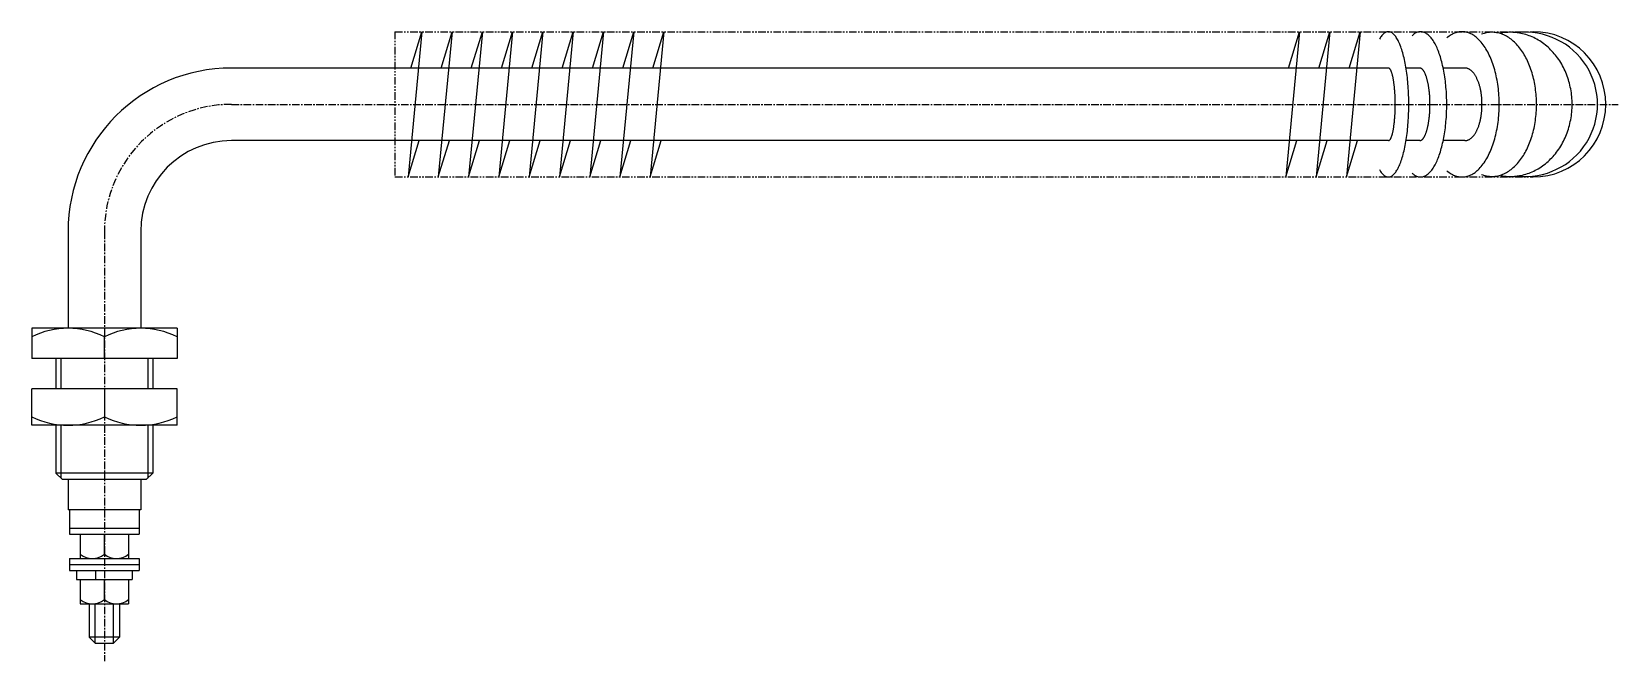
# Model space of a CAD drawing. Extents: x 1 to 435, y 1 to 186.
# Drawn here: x 173 to 435.1, y 79.1 to 183.1 of the extents above; entities that cross this region are included whole.
import ezdxf

# ---------------------------------------------------------------- set-up
doc = ezdxf.new("R2010")
doc.units = 0
doc.linetypes.add('CENTER', pattern=[2, 1.25, -0.25, 0.25, -0.25])
doc.linetypes.add('PHANTOM', pattern=[2.5, 1.25, -0.25, 0.25, -0.25, 0.25, -0.25])
doc.layers.get('0').update_dxf_attribs({"linetype": 'CONTINUOUS'})
doc.layers.add('CENTER', color=1, linetype='CENTER')

msp = doc.modelspace()

# ---------------------------------------------------------------- linework, layer by layer
at = {"color": 3, "linetype": 'PHANTOM'}
for p, q in [((233.04, 183.06), (421.04, 183.06)), ((233.04, 183.06), (233.04, 159.06)), ((233.04, 159.06), (421.04, 159.06))]:
    msp.add_line(p, q, dxfattribs=at)
at = {"color": 7, "linetype": 'CONTINUOUS'}
for p, q in [((237.47, 183.06), (235.2, 159.06)), ((235.65, 177.06), (237.47, 183.06)), ((242.47, 183.06), (240.2, 159.06)), ((240.65, 177.06), (242.47, 183.06)), ((247.47, 183.06), (245.2, 159.06)), ((245.65, 177.06), (247.47, 183.06)), ((252.47, 183.06), (250.2, 159.06)), ((250.65, 177.06), (252.47, 183.06)), ((257.47, 183.06), (255.2, 159.06)), ((255.65, 177.06), (257.47, 183.06)), ((262.47, 183.06), (260.2, 159.06)), ((260.65, 177.06), (262.47, 183.06)), ((267.47, 183.06), (265.2, 159.06)), ((265.65, 177.06), (267.47, 183.06)), ((272.47, 183.06), (270.2, 159.06)), ((270.65, 177.06), (272.47, 183.06)), ((277.47, 183.06), (275.2, 159.06)), ((275.65, 177.06), (277.47, 183.06)), ((382.47, 183.06), (380.2, 159.06)), ((380.65, 177.06), (382.47, 183.06)), ((387.47, 183.06), (385.2, 159.06)), ((385.65, 177.06), (387.47, 183.06)), ((392.47, 183.06), (390.2, 159.06)), ((390.65, 177.06), (392.47, 183.06)), ((397.12, 177.06), (206.04, 177.06)), ((402.3, 177.06), (400.05, 177.06)), ((409.76, 177.06), (406.18, 177.06)), ((397.12, 165.06), (206.04, 165.06)), ((235.2, 159.06), (237.02, 165.06)), ((240.2, 159.06), (242.02, 165.06)), ((245.2, 159.06), (247.02, 165.06)), ((250.2, 159.06), (252.02, 165.06)), ((255.2, 159.06), (257.02, 165.06)), ((260.2, 159.06), (262.02, 165.06)), ((265.2, 159.06), (267.02, 165.06)), ((270.2, 159.06), (272.02, 165.06)), ((275.2, 159.06), (277.02, 165.06)), ((380.2, 159.06), (382.02, 165.06)), ((385.2, 159.06), (387.02, 165.06)), ((390.2, 159.06), (392.02, 165.06)), ((402.3, 165.06), (400.05, 165.06)), ((409.76, 165.06), (406.18, 165.06)), ((179.04, 150.06), (179.04, 134.06)), ((191.04, 150.06), (191.04, 134.06)), ((197.04, 134.06), (173.04, 134.06)), ((173.04, 134.06), (173.04, 129.06)), ((197.04, 134.06), (197.04, 129.06)), ((185.04, 129.06), (185.04, 132.66)), ((197.04, 129.06), (173.04, 129.06)), ((177.04, 129.06), (177.04, 124.06)), ((193.04, 129.06), (193.04, 124.06)), ((197.04, 124.06), (173.04, 124.06)), ((173.04, 118.06), (173.04, 124.06)), ((185.04, 124.06), (185.04, 119.46)), ((197.04, 118.06), (197.04, 124.06)), ((197.04, 118.06), (173.04, 118.06)), ((177.04, 118.06), (177.04, 110.14)), ((193.04, 118.06), (193.04, 110.14)), ((193.04, 110.14), (177.04, 110.14)), ((178.12, 109.06), (177.04, 110.14)), ((191.96, 109.06), (193.04, 110.14)), ((191.96, 109.06), (178.12, 109.06)), ((179.04, 109.06), (179.04, 104.06)), ((191.04, 109.06), (191.04, 104.06)), ((191.04, 104.06), (179.04, 104.06)), ((179.29, 104.06), (179.29, 100.06)), ((190.79, 104.06), (190.79, 100.06)), ((179.29, 101.06), (190.79, 101.06)), ((179.29, 100.06), (190.79, 100.06)), ((181.06, 100.06), (181.06, 96.06)), ((185.04, 96.76), (185.04, 100.06)), ((189.02, 100.06), (189.02, 96.06)), ((179.29, 96.06), (190.79, 96.06)), ((179.29, 96.06), (179.29, 94.06)), ((179.29, 95.06), (190.79, 95.06)), ((180.44, 96.06), (189.64, 96.06)), ((181.06, 96.06), (189.02, 96.06)), ((190.79, 96.06), (190.79, 94.06)), ((179.29, 94.06), (190.79, 94.06)), ((180.44, 94.06), (180.44, 92.56)), ((180.44, 92.56), (189.64, 92.56)), ((181.06, 92.56), (181.06, 88.56)), ((183.64, 92.56), (183.64, 94.06)), ((185.04, 89.26), (185.04, 92.56)), ((189.02, 92.56), (189.02, 88.56)), ((189.64, 94.06), (189.64, 92.56)), ((181.06, 88.56), (189.02, 88.56)), ((182.54, 88.56), (182.54, 83.06)), ((187.54, 88.56), (187.54, 83.06)), ((187.54, 83.06), (182.54, 83.06)), ((183.54, 82.06), (182.54, 83.06)), ((183.54, 82.06), (186.54, 82.06)), ((186.54, 82.06), (187.54, 83.06))]:
    msp.add_line(p, q, dxfattribs=at)
at = {"color": 3, "linetype": 'CONTINUOUS'}
for p, q in [((177.85, 129.06), (177.85, 124.06)), ((192.23, 129.06), (192.23, 124.06)), ((177.85, 118.06), (177.85, 109.33)), ((192.23, 118.06), (192.23, 109.33)), ((183.54, 82.06), (183.54, 88.56)), ((186.54, 82.06), (186.54, 88.56))]:
    msp.add_line(p, q, dxfattribs=at)
at = {"color": 7, "linetype": 'CONTINUOUS'}
for points in [[(395.65, 160.27, 0), (395.75, 160.1, 0), (395.84, 159.96, 0), (395.94, 159.82, 0), (396.04, 159.69, 0), (396.14, 159.57, 0), (396.25, 159.47, 0), (396.35, 159.38, 0), (396.45, 159.29, 0), (396.56, 159.22, 0), (396.67, 159.17, 0), (396.77, 159.12, 0), (396.88, 159.09, 0), (396.98, 159.07, 0), (397.09, 159.06, 0), (397.2, 159.06, 0), (397.3, 159.07, 0), (397.41, 159.1, 0), (397.52, 159.14, 0), (397.62, 159.19, 0), (397.73, 159.25, 0), (397.83, 159.32, 0), (397.94, 159.41, 0), (398.04, 159.5, 0), (398.14, 159.61, 0), (398.24, 159.73, 0), (398.34, 159.86, 0), (398.44, 160.01, 0), (398.54, 160.16, 0), (398.63, 160.32, 0), (398.73, 160.5, 0), (398.82, 160.69, 0), (398.91, 160.88, 0), (399, 161.09, 0), (399.09, 161.3, 0), (399.18, 161.53, 0), (399.26, 161.76, 0), (399.34, 162.01, 0), (399.42, 162.26, 0), (399.5, 162.53, 0), (399.57, 162.8, 0), (399.64, 163.08, 0), (399.71, 163.36, 0), (399.78, 163.66, 0), (399.85, 163.96, 0), (399.91, 164.27, 0), (399.97, 164.59, 0), (400.02, 164.91, 0), (400.07, 165.24, 0), (400.12, 165.57, 0), (400.17, 165.91, 0), (400.22, 166.26, 0), (400.26, 166.61, 0), (400.3, 166.97, 0), (400.33, 167.32, 0), (400.36, 167.69, 0), (400.39, 168.05, 0), (400.42, 168.42, 0), (400.44, 168.79, 0), (400.45, 169.17, 0), (400.47, 169.54, 0), (400.48, 169.92, 0), (400.49, 170.3, 0), (400.5, 170.68, 0), (400.5, 171.06, 0), (400.5, 171.44, 0), (400.49, 171.81, 0), (400.48, 172.19, 0), (400.47, 172.57, 0), (400.45, 172.94, 0), (400.44, 173.32, 0), (400.42, 173.69, 0), (400.39, 174.06, 0), (400.36, 174.43, 0), (400.33, 174.79, 0), (400.3, 175.15, 0), (400.26, 175.5, 0), (400.22, 175.85, 0), (400.17, 176.2, 0), (400.12, 176.54, 0), (400.07, 176.87, 0), (400.02, 177.2, 0), (399.97, 177.52, 0), (399.91, 177.84, 0), (399.85, 178.15, 0), (399.78, 178.45, 0), (399.71, 178.75, 0), (399.64, 179.03, 0), (399.57, 179.31, 0), (399.5, 179.58, 0), (399.42, 179.85, 0), (399.34, 180.1, 0), (399.26, 180.34, 0), (399.18, 180.58, 0), (399.09, 180.81, 0), (399, 181.02, 0), (398.91, 181.23, 0), (398.82, 181.43, 0), (398.73, 181.61, 0), (398.63, 181.79, 0), (398.54, 181.95, 0), (398.44, 182.1, 0), (398.34, 182.25, 0), (398.24, 182.38, 0), (398.14, 182.5, 0), (398.04, 182.61, 0), (397.94, 182.7, 0), (397.83, 182.79, 0), (397.73, 182.86, 0), (397.62, 182.92, 0), (397.52, 182.97, 0), (397.41, 183.01, 0), (397.3, 183.04, 0), (397.2, 183.05, 0), (397.09, 183.06, 0), (396.98, 183.04, 0), (396.88, 183.02, 0), (396.77, 182.99, 0), (396.67, 182.94, 0), (396.56, 182.89, 0), (396.45, 182.82, 0), (396.35, 182.74, 0), (396.25, 182.64, 0), (396.14, 182.54, 0), (396.04, 182.42, 0), (395.94, 182.29, 0), (395.84, 182.16, 0), (395.75, 182.01, 0), (395.65, 181.84, 0)], [(401.03, 159.71, 0), (401.15, 159.6, 0), (401.28, 159.5, 0), (401.4, 159.41, 0), (401.53, 159.32, 0), (401.65, 159.25, 0), (401.78, 159.19, 0), (401.91, 159.15, 0), (402.03, 159.11, 0), (402.16, 159.08, 0), (402.29, 159.06, 0), (402.42, 159.06, 0), (402.55, 159.06, 0), (402.68, 159.07, 0), (402.81, 159.1, 0), (402.93, 159.13, 0), (403.06, 159.18, 0), (403.19, 159.24, 0), (403.31, 159.3, 0), (403.44, 159.38, 0), (403.56, 159.47, 0), (403.69, 159.57, 0), (403.81, 159.68, 0), (403.93, 159.79, 0), (404.05, 159.92, 0), (404.17, 160.06, 0), (404.29, 160.21, 0), (404.4, 160.36, 0), (404.52, 160.53, 0), (404.63, 160.71, 0), (404.74, 160.89, 0), (404.85, 161.09, 0), (404.95, 161.29, 0), (405.05, 161.5, 0), (405.16, 161.72, 0), (405.25, 161.95, 0), (405.35, 162.18, 0), (405.44, 162.43, 0), (405.54, 162.68, 0), (405.62, 162.94, 0), (405.71, 163.2, 0), (405.79, 163.48, 0), (405.87, 163.76, 0), (405.95, 164.04, 0), (406.02, 164.34, 0), (406.09, 164.63, 0), (406.16, 164.94, 0), (406.22, 165.25, 0), (406.28, 165.56, 0), (406.34, 165.88, 0), (406.39, 166.21, 0), (406.44, 166.53, 0), (406.49, 166.87, 0), (406.54, 167.2, 0), (406.57, 167.54, 0), (406.61, 167.88, 0), (406.64, 168.23, 0), (406.67, 168.58, 0), (406.7, 168.93, 0), (406.72, 169.28, 0), (406.73, 169.63, 0), (406.75, 169.99, 0), (406.76, 170.34, 0), (406.76, 170.7, 0), (406.76, 171.06, 0), (406.76, 171.41, 0), (406.76, 171.77, 0), (406.75, 172.12, 0), (406.73, 172.48, 0), (406.72, 172.83, 0), (406.7, 173.18, 0), (406.67, 173.53, 0), (406.64, 173.88, 0), (406.61, 174.23, 0), (406.57, 174.57, 0), (406.54, 174.91, 0), (406.49, 175.24, 0), (406.44, 175.58, 0), (406.39, 175.91, 0), (406.34, 176.23, 0), (406.28, 176.55, 0), (406.22, 176.86, 0), (406.16, 177.17, 0), (406.09, 177.48, 0), (406.02, 177.78, 0), (405.95, 178.07, 0), (405.87, 178.35, 0), (405.79, 178.63, 0), (405.71, 178.91, 0), (405.62, 179.17, 0), (405.54, 179.43, 0), (405.44, 179.68, 0), (405.35, 179.93, 0), (405.25, 180.16, 0), (405.16, 180.39, 0), (405.05, 180.61, 0), (404.95, 180.82, 0), (404.85, 181.03, 0), (404.74, 181.22, 0), (404.63, 181.4, 0), (404.52, 181.58, 0), (404.4, 181.75, 0), (404.29, 181.9, 0), (404.17, 182.05, 0), (404.05, 182.19, 0), (403.93, 182.32, 0), (403.81, 182.44, 0), (403.69, 182.54, 0), (403.56, 182.64, 0), (403.44, 182.73, 0), (403.31, 182.81, 0), (403.19, 182.87, 0), (403.06, 182.93, 0), (402.93, 182.98, 0), (402.81, 183.01, 0), (402.68, 183.04, 0), (402.55, 183.05, 0), (402.42, 183.06, 0), (402.29, 183.05, 0), (402.16, 183.03, 0), (402.03, 183, 0), (401.91, 182.96, 0), (401.78, 182.92, 0), (401.65, 182.86, 0), (401.53, 182.79, 0), (401.4, 182.71, 0), (401.28, 182.62, 0), (401.15, 182.51, 0), (401.03, 182.4, 0)], [(406.8, 160.08, 0), (406.97, 159.94, 0), (407.15, 159.8, 0), (407.33, 159.68, 0), (407.51, 159.56, 0), (407.7, 159.46, 0), (407.88, 159.37, 0), (408.07, 159.29, 0), (408.26, 159.22, 0), (408.44, 159.17, 0), (408.63, 159.12, 0), (408.82, 159.09, 0), (409.01, 159.07, 0), (409.2, 159.06, 0), (409.4, 159.06, 0), (409.59, 159.07, 0), (409.78, 159.09, 0), (409.97, 159.13, 0), (410.16, 159.18, 0), (410.35, 159.24, 0), (410.53, 159.31, 0), (410.72, 159.39, 0), (410.9, 159.48, 0), (411.09, 159.58, 0), (411.27, 159.7, 0), (411.45, 159.82, 0), (411.62, 159.96, 0), (411.8, 160.11, 0), (411.97, 160.26, 0), (412.14, 160.43, 0), (412.31, 160.61, 0), (412.48, 160.8, 0), (412.64, 161, 0), (412.8, 161.21, 0), (412.95, 161.42, 0), (413.1, 161.65, 0), (413.25, 161.89, 0), (413.39, 162.13, 0), (413.53, 162.39, 0), (413.67, 162.65, 0), (413.8, 162.92, 0), (413.93, 163.19, 0), (414.05, 163.48, 0), (414.17, 163.77, 0), (414.28, 164.07, 0), (414.39, 164.38, 0), (414.49, 164.69, 0), (414.59, 165.01, 0), (414.69, 165.34, 0), (414.77, 165.67, 0), (414.86, 166, 0), (414.94, 166.34, 0), (415.01, 166.69, 0), (415.07, 167.04, 0), (415.14, 167.39, 0), (415.19, 167.75, 0), (415.24, 168.1, 0), (415.29, 168.47, 0), (415.32, 168.83, 0), (415.36, 169.2, 0), (415.38, 169.57, 0), (415.4, 169.94, 0), (415.42, 170.31, 0), (415.43, 170.68, 0), (415.43, 171.06, 0), (415.43, 171.43, 0), (415.42, 171.8, 0), (415.4, 172.17, 0), (415.38, 172.54, 0), (415.36, 172.91, 0), (415.32, 173.28, 0), (415.29, 173.64, 0), (415.24, 174.01, 0), (415.19, 174.37, 0), (415.14, 174.72, 0), (415.07, 175.07, 0), (415.01, 175.42, 0), (414.94, 175.77, 0), (414.86, 176.11, 0), (414.77, 176.44, 0), (414.69, 176.78, 0), (414.59, 177.1, 0), (414.49, 177.42, 0), (414.39, 177.73, 0), (414.28, 178.04, 0), (414.17, 178.34, 0), (414.05, 178.63, 0), (413.93, 178.92, 0), (413.8, 179.19, 0), (413.67, 179.46, 0), (413.53, 179.72, 0), (413.39, 179.98, 0), (413.25, 180.22, 0), (413.1, 180.46, 0), (412.95, 180.69, 0), (412.8, 180.9, 0), (412.64, 181.11, 0), (412.48, 181.31, 0), (412.31, 181.5, 0), (412.14, 181.68, 0), (411.97, 181.85, 0), (411.8, 182, 0), (411.62, 182.15, 0), (411.45, 182.29, 0), (411.27, 182.41, 0), (411.09, 182.53, 0), (410.9, 182.63, 0), (410.72, 182.72, 0), (410.53, 182.81, 0), (410.35, 182.88, 0), (410.16, 182.93, 0), (409.97, 182.98, 0), (409.78, 183.02, 0), (409.59, 183.04, 0), (409.4, 183.05, 0), (409.2, 183.05, 0), (409.01, 183.04, 0), (408.82, 183.02, 0), (408.63, 182.99, 0), (408.44, 182.94, 0), (408.26, 182.89, 0), (408.07, 182.82, 0), (407.88, 182.74, 0), (407.7, 182.65, 0), (407.51, 182.55, 0), (407.33, 182.43, 0), (407.15, 182.31, 0), (406.97, 182.17, 0), (406.8, 182.03, 0)], [(412.53, 159.47, 0), (412.73, 159.4, 0), (412.93, 159.33, 0), (413.14, 159.28, 0), (413.34, 159.23, 0), (413.55, 159.2, 0), (413.76, 159.17, 0), (413.96, 159.16, 0), (414.17, 159.15, 0), (414.38, 159.15, 0), (414.59, 159.16, 0), (414.79, 159.18, 0), (415, 159.22, 0), (415.21, 159.25, 0), (415.41, 159.3, 0), (415.62, 159.36, 0), (415.82, 159.43, 0), (416.02, 159.51, 0), (416.22, 159.59, 0), (416.42, 159.69, 0), (416.62, 159.79, 0), (416.81, 159.91, 0), (417.01, 160.03, 0), (417.2, 160.16, 0), (417.39, 160.3, 0), (417.57, 160.45, 0), (417.76, 160.61, 0), (417.94, 160.77, 0), (418.12, 160.94, 0), (418.29, 161.13, 0), (418.46, 161.31, 0), (418.63, 161.51, 0), (418.8, 161.72, 0), (418.96, 161.93, 0), (419.12, 162.15, 0), (419.27, 162.37, 0), (419.42, 162.61, 0), (419.56, 162.85, 0), (419.7, 163.09, 0), (419.84, 163.34, 0), (419.97, 163.6, 0), (420.1, 163.87, 0), (420.22, 164.14, 0), (420.34, 164.41, 0), (420.45, 164.69, 0), (420.56, 164.98, 0), (420.67, 165.27, 0), (420.76, 165.57, 0), (420.86, 165.87, 0), (420.95, 166.17, 0), (421.03, 166.48, 0), (421.11, 166.79, 0), (421.18, 167.11, 0), (421.24, 167.42, 0), (421.3, 167.75, 0), (421.36, 168.07, 0), (421.41, 168.39, 0), (421.45, 168.72, 0), (421.49, 169.05, 0), (421.52, 169.38, 0), (421.55, 169.72, 0), (421.57, 170.05, 0), (421.58, 170.38, 0), (421.59, 170.72, 0), (421.6, 171.06, 0), (421.59, 171.39, 0), (421.58, 171.73, 0), (421.57, 172.06, 0), (421.55, 172.39, 0), (421.52, 172.73, 0), (421.49, 173.06, 0), (421.45, 173.39, 0), (421.41, 173.72, 0), (421.36, 174.04, 0), (421.3, 174.37, 0), (421.24, 174.69, 0), (421.18, 175, 0), (421.11, 175.32, 0), (421.03, 175.63, 0), (420.95, 175.94, 0), (420.86, 176.24, 0), (420.76, 176.54, 0), (420.67, 176.84, 0), (420.56, 177.13, 0), (420.45, 177.41, 0), (420.34, 177.7, 0), (420.22, 177.97, 0), (420.1, 178.24, 0), (419.97, 178.51, 0), (419.84, 178.77, 0), (419.7, 179.02, 0), (419.56, 179.26, 0), (419.42, 179.5, 0), (419.27, 179.74, 0), (419.12, 179.96, 0), (418.96, 180.18, 0), (418.8, 180.39, 0), (418.63, 180.6, 0), (418.46, 180.79, 0), (418.29, 180.98, 0), (418.12, 181.17, 0), (417.94, 181.34, 0), (417.76, 181.5, 0), (417.57, 181.66, 0), (417.39, 181.81, 0), (417.2, 181.95, 0), (417.01, 182.08, 0), (416.81, 182.2, 0), (416.62, 182.31, 0), (416.42, 182.42, 0), (416.22, 182.52, 0), (416.02, 182.6, 0), (415.82, 182.68, 0), (415.62, 182.75, 0), (415.41, 182.81, 0), (415.21, 182.86, 0), (415, 182.9, 0), (414.79, 182.93, 0), (414.59, 182.95, 0), (414.38, 182.96, 0), (414.17, 182.96, 0), (413.96, 182.96, 0), (413.76, 182.94, 0), (413.55, 182.91, 0), (413.34, 182.88, 0), (413.14, 182.83, 0), (412.93, 182.78, 0), (412.73, 182.71, 0), (412.53, 182.64, 0)], [(415.75, 159.28, 0), (416.02, 159.24, 0), (416.29, 159.2, 0), (416.57, 159.18, 0), (416.84, 159.16, 0), (417.11, 159.15, 0), (417.39, 159.15, 0), (417.66, 159.16, 0), (417.94, 159.17, 0), (418.21, 159.2, 0), (418.48, 159.23, 0), (418.76, 159.28, 0), (419.03, 159.33, 0), (419.3, 159.38, 0), (419.56, 159.45, 0), (419.83, 159.53, 0), (420.1, 159.61, 0), (420.36, 159.71, 0), (420.62, 159.81, 0), (420.88, 159.92, 0), (421.13, 160.03, 0), (421.38, 160.16, 0), (421.63, 160.29, 0), (421.88, 160.43, 0), (422.12, 160.58, 0), (422.36, 160.74, 0), (422.6, 160.9, 0), (422.83, 161.07, 0), (423.06, 161.25, 0), (423.28, 161.43, 0), (423.5, 161.62, 0), (423.72, 161.82, 0), (423.93, 162.03, 0), (424.13, 162.24, 0), (424.33, 162.46, 0), (424.53, 162.68, 0), (424.72, 162.91, 0), (424.91, 163.15, 0), (425.08, 163.39, 0), (425.26, 163.64, 0), (425.43, 163.9, 0), (425.59, 164.15, 0), (425.75, 164.42, 0), (425.89, 164.68, 0), (426.04, 164.96, 0), (426.18, 165.23, 0), (426.31, 165.51, 0), (426.43, 165.8, 0), (426.55, 166.09, 0), (426.66, 166.38, 0), (426.76, 166.68, 0), (426.86, 166.98, 0), (426.95, 167.28, 0), (427.04, 167.59, 0), (427.11, 167.89, 0), (427.18, 168.2, 0), (427.24, 168.51, 0), (427.3, 168.83, 0), (427.35, 169.14, 0), (427.39, 169.46, 0), (427.42, 169.78, 0), (427.45, 170.1, 0), (427.46, 170.41, 0), (427.48, 170.74, 0), (427.48, 171.06, 0), (427.48, 171.38, 0), (427.46, 171.69, 0), (427.45, 172.01, 0), (427.42, 172.33, 0), (427.39, 172.65, 0), (427.35, 172.97, 0), (427.3, 173.28, 0), (427.24, 173.6, 0), (427.18, 173.91, 0), (427.11, 174.22, 0), (427.04, 174.53, 0), (426.95, 174.83, 0), (426.86, 175.13, 0), (426.76, 175.43, 0), (426.66, 175.73, 0), (426.55, 176.02, 0), (426.43, 176.31, 0), (426.31, 176.59, 0), (426.18, 176.88, 0), (426.04, 177.15, 0), (425.89, 177.43, 0), (425.75, 177.69, 0), (425.59, 177.96, 0), (425.43, 178.22, 0), (425.26, 178.47, 0), (425.08, 178.72, 0), (424.91, 178.96, 0), (424.72, 179.2, 0), (424.53, 179.43, 0), (424.33, 179.65, 0), (424.13, 179.87, 0), (423.93, 180.08, 0), (423.72, 180.29, 0), (423.5, 180.49, 0), (423.28, 180.68, 0), (423.06, 180.86, 0), (422.83, 181.04, 0), (422.6, 181.21, 0), (422.36, 181.37, 0), (422.12, 181.53, 0), (421.88, 181.68, 0), (421.63, 181.82, 0), (421.38, 181.95, 0), (421.13, 182.08, 0), (420.88, 182.19, 0), (420.62, 182.3, 0), (420.36, 182.4, 0), (420.1, 182.5, 0), (419.83, 182.58, 0), (419.56, 182.66, 0), (419.3, 182.73, 0), (419.03, 182.78, 0), (418.76, 182.84, 0), (418.48, 182.88, 0), (418.21, 182.91, 0), (417.94, 182.94, 0), (417.66, 182.95, 0), (417.39, 182.96, 0), (417.11, 182.96, 0), (416.84, 182.95, 0), (416.57, 182.93, 0), (416.29, 182.91, 0), (416.02, 182.87, 0), (415.75, 182.83, 0)], [(397.12, 165.06, 0), (397.15, 165.06, 0), (397.18, 165.06, 0), (397.21, 165.07, 0), (397.24, 165.08, 0), (397.26, 165.1, 0), (397.29, 165.12, 0), (397.32, 165.14, 0), (397.35, 165.17, 0), (397.37, 165.2, 0), (397.4, 165.24, 0), (397.43, 165.27, 0), (397.45, 165.31, 0), (397.48, 165.36, 0), (397.51, 165.41, 0), (397.53, 165.46, 0), (397.56, 165.51, 0), (397.58, 165.57, 0), (397.61, 165.63, 0), (397.63, 165.7, 0), (397.66, 165.76, 0), (397.68, 165.84, 0), (397.71, 165.91, 0), (397.73, 165.99, 0), (397.75, 166.07, 0), (397.78, 166.15, 0), (397.8, 166.24, 0), (397.82, 166.32, 0), (397.84, 166.42, 0), (397.87, 166.51, 0), (397.89, 166.61, 0), (397.91, 166.71, 0), (397.93, 166.81, 0), (397.95, 166.92, 0), (397.96, 167.03, 0), (397.98, 167.14, 0), (398, 167.25, 0), (398.02, 167.36, 0), (398.04, 167.48, 0), (398.05, 167.6, 0), (398.07, 167.72, 0), (398.08, 167.84, 0), (398.1, 167.97, 0), (398.11, 168.1, 0), (398.12, 168.23, 0), (398.14, 168.36, 0), (398.15, 168.49, 0), (398.16, 168.62, 0), (398.17, 168.76, 0), (398.18, 168.9, 0), (398.19, 169.03, 0), (398.2, 169.17, 0), (398.21, 169.31, 0), (398.22, 169.46, 0), (398.23, 169.6, 0), (398.23, 169.74, 0), (398.24, 169.88, 0), (398.24, 170.03, 0), (398.25, 170.18, 0), (398.25, 170.32, 0), (398.25, 170.47, 0), (398.26, 170.61, 0), (398.26, 170.76, 0), (398.26, 170.91, 0), (398.26, 171.06, 0), (398.26, 171.2, 0), (398.26, 171.35, 0), (398.26, 171.5, 0), (398.25, 171.64, 0), (398.25, 171.79, 0), (398.25, 171.94, 0), (398.24, 172.08, 0), (398.24, 172.23, 0), (398.23, 172.37, 0), (398.23, 172.51, 0), (398.22, 172.66, 0), (398.21, 172.8, 0), (398.2, 172.94, 0), (398.19, 173.08, 0), (398.18, 173.22, 0), (398.17, 173.35, 0), (398.16, 173.49, 0), (398.15, 173.62, 0), (398.14, 173.75, 0), (398.12, 173.88, 0), (398.11, 174.01, 0), (398.1, 174.14, 0), (398.08, 174.26, 0), (398.07, 174.39, 0), (398.05, 174.51, 0), (398.04, 174.63, 0), (398.02, 174.75, 0), (398, 174.86, 0), (397.98, 174.97, 0), (397.96, 175.08, 0), (397.95, 175.19, 0), (397.93, 175.3, 0), (397.91, 175.4, 0), (397.89, 175.5, 0), (397.87, 175.6, 0), (397.84, 175.69, 0), (397.82, 175.78, 0), (397.8, 175.88, 0), (397.78, 175.96, 0), (397.75, 176.04, 0), (397.73, 176.12, 0), (397.71, 176.2, 0), (397.68, 176.28, 0), (397.66, 176.35, 0), (397.63, 176.41, 0), (397.61, 176.48, 0), (397.58, 176.54, 0), (397.56, 176.6, 0), (397.53, 176.65, 0), (397.51, 176.71, 0), (397.48, 176.75, 0), (397.45, 176.8, 0), (397.43, 176.84, 0), (397.4, 176.88, 0), (397.37, 176.91, 0), (397.35, 176.94, 0), (397.32, 176.97, 0), (397.29, 176.99, 0), (397.26, 177.01, 0), (397.24, 177.03, 0), (397.21, 177.04, 0), (397.18, 177.05, 0), (397.15, 177.05, 0), (397.12, 177.06, 0)], [(402.3, 165.06, 0), (402.34, 165.06, 0), (402.38, 165.06, 0), (402.42, 165.07, 0), (402.46, 165.08, 0), (402.5, 165.1, 0), (402.55, 165.12, 0), (402.59, 165.14, 0), (402.63, 165.17, 0), (402.67, 165.2, 0), (402.71, 165.24, 0), (402.75, 165.27, 0), (402.79, 165.31, 0), (402.83, 165.36, 0), (402.87, 165.41, 0), (402.91, 165.46, 0), (402.95, 165.51, 0), (402.99, 165.57, 0), (403.02, 165.63, 0), (403.06, 165.7, 0), (403.1, 165.76, 0), (403.13, 165.84, 0), (403.17, 165.91, 0), (403.21, 165.99, 0), (403.24, 166.07, 0), (403.27, 166.15, 0), (403.31, 166.24, 0), (403.34, 166.32, 0), (403.38, 166.42, 0), (403.41, 166.51, 0), (403.44, 166.61, 0), (403.47, 166.71, 0), (403.5, 166.81, 0), (403.53, 166.92, 0), (403.56, 167.03, 0), (403.58, 167.14, 0), (403.61, 167.25, 0), (403.64, 167.36, 0), (403.66, 167.48, 0), (403.69, 167.6, 0), (403.71, 167.72, 0), (403.73, 167.84, 0), (403.75, 167.97, 0), (403.78, 168.1, 0), (403.8, 168.23, 0), (403.81, 168.36, 0), (403.83, 168.49, 0), (403.85, 168.62, 0), (403.87, 168.76, 0), (403.88, 168.9, 0), (403.9, 169.03, 0), (403.91, 169.17, 0), (403.92, 169.31, 0), (403.93, 169.46, 0), (403.95, 169.6, 0), (403.96, 169.74, 0), (403.96, 169.88, 0), (403.97, 170.03, 0), (403.98, 170.18, 0), (403.98, 170.32, 0), (403.99, 170.47, 0), (403.99, 170.61, 0), (404, 170.76, 0), (404, 170.91, 0), (404, 171.06, 0), (404, 171.2, 0), (404, 171.35, 0), (403.99, 171.5, 0), (403.99, 171.64, 0), (403.98, 171.79, 0), (403.98, 171.94, 0), (403.97, 172.08, 0), (403.96, 172.23, 0), (403.96, 172.37, 0), (403.95, 172.51, 0), (403.93, 172.66, 0), (403.92, 172.8, 0), (403.91, 172.94, 0), (403.9, 173.08, 0), (403.88, 173.22, 0), (403.87, 173.35, 0), (403.85, 173.49, 0), (403.83, 173.62, 0), (403.81, 173.75, 0), (403.8, 173.88, 0), (403.78, 174.01, 0), (403.75, 174.14, 0), (403.73, 174.26, 0), (403.71, 174.39, 0), (403.69, 174.51, 0), (403.66, 174.63, 0), (403.64, 174.75, 0), (403.61, 174.86, 0), (403.58, 174.97, 0), (403.56, 175.08, 0), (403.53, 175.19, 0), (403.5, 175.3, 0), (403.47, 175.4, 0), (403.44, 175.5, 0), (403.41, 175.6, 0), (403.38, 175.69, 0), (403.34, 175.78, 0), (403.31, 175.88, 0), (403.27, 175.96, 0), (403.24, 176.04, 0), (403.21, 176.12, 0), (403.17, 176.2, 0), (403.13, 176.28, 0), (403.1, 176.35, 0), (403.06, 176.41, 0), (403.02, 176.48, 0), (402.99, 176.54, 0), (402.95, 176.6, 0), (402.91, 176.65, 0), (402.87, 176.71, 0), (402.83, 176.75, 0), (402.79, 176.8, 0), (402.75, 176.84, 0), (402.71, 176.88, 0), (402.67, 176.91, 0), (402.63, 176.94, 0), (402.59, 176.97, 0), (402.55, 176.99, 0), (402.5, 177.01, 0), (402.46, 177.03, 0), (402.42, 177.04, 0), (402.38, 177.05, 0), (402.34, 177.05, 0), (402.3, 177.06, 0)], [(409.76, 165.06, 0), (409.83, 165.06, 0), (409.9, 165.06, 0), (409.97, 165.07, 0), (410.04, 165.08, 0), (410.11, 165.1, 0), (410.18, 165.12, 0), (410.25, 165.14, 0), (410.31, 165.17, 0), (410.38, 165.2, 0), (410.45, 165.24, 0), (410.52, 165.27, 0), (410.58, 165.31, 0), (410.65, 165.36, 0), (410.71, 165.41, 0), (410.78, 165.46, 0), (410.85, 165.51, 0), (410.91, 165.57, 0), (410.97, 165.63, 0), (411.04, 165.7, 0), (411.1, 165.76, 0), (411.16, 165.84, 0), (411.22, 165.91, 0), (411.28, 165.99, 0), (411.33, 166.07, 0), (411.39, 166.15, 0), (411.45, 166.24, 0), (411.5, 166.32, 0), (411.56, 166.42, 0), (411.61, 166.51, 0), (411.66, 166.61, 0), (411.71, 166.71, 0), (411.76, 166.81, 0), (411.81, 166.92, 0), (411.86, 167.03, 0), (411.91, 167.14, 0), (411.95, 167.25, 0), (412, 167.36, 0), (412.04, 167.48, 0), (412.08, 167.6, 0), (412.12, 167.72, 0), (412.15, 167.84, 0), (412.19, 167.97, 0), (412.23, 168.1, 0), (412.26, 168.23, 0), (412.29, 168.36, 0), (412.32, 168.49, 0), (412.35, 168.62, 0), (412.38, 168.76, 0), (412.4, 168.9, 0), (412.43, 169.03, 0), (412.45, 169.17, 0), (412.47, 169.31, 0), (412.49, 169.46, 0), (412.51, 169.6, 0), (412.53, 169.74, 0), (412.54, 169.88, 0), (412.55, 170.03, 0), (412.56, 170.18, 0), (412.57, 170.32, 0), (412.58, 170.47, 0), (412.59, 170.61, 0), (412.59, 170.76, 0), (412.59, 170.91, 0), (412.6, 171.06, 0), (412.59, 171.2, 0), (412.59, 171.35, 0), (412.59, 171.5, 0), (412.58, 171.64, 0), (412.57, 171.79, 0), (412.56, 171.94, 0), (412.55, 172.08, 0), (412.54, 172.23, 0), (412.53, 172.37, 0), (412.51, 172.51, 0), (412.49, 172.66, 0), (412.47, 172.8, 0), (412.45, 172.94, 0), (412.43, 173.08, 0), (412.4, 173.22, 0), (412.38, 173.35, 0), (412.35, 173.49, 0), (412.32, 173.62, 0), (412.29, 173.75, 0), (412.26, 173.88, 0), (412.23, 174.01, 0), (412.19, 174.14, 0), (412.15, 174.26, 0), (412.12, 174.39, 0), (412.08, 174.51, 0), (412.04, 174.63, 0), (412, 174.75, 0), (411.95, 174.86, 0), (411.91, 174.97, 0), (411.86, 175.08, 0), (411.81, 175.19, 0), (411.76, 175.3, 0), (411.71, 175.4, 0), (411.66, 175.5, 0), (411.61, 175.6, 0), (411.56, 175.69, 0), (411.5, 175.78, 0), (411.45, 175.88, 0), (411.39, 175.96, 0), (411.33, 176.04, 0), (411.28, 176.12, 0), (411.22, 176.2, 0), (411.16, 176.28, 0), (411.1, 176.35, 0), (411.04, 176.41, 0), (410.97, 176.48, 0), (410.91, 176.54, 0), (410.85, 176.6, 0), (410.78, 176.65, 0), (410.71, 176.71, 0), (410.65, 176.75, 0), (410.58, 176.8, 0), (410.52, 176.84, 0), (410.45, 176.88, 0), (410.38, 176.91, 0), (410.31, 176.94, 0), (410.25, 176.97, 0), (410.18, 176.99, 0), (410.11, 177.01, 0), (410.04, 177.03, 0), (409.97, 177.04, 0), (409.9, 177.05, 0), (409.83, 177.05, 0), (409.76, 177.06, 0)]]:
    msp.add_polyline3d(points, dxfattribs=at)
for centre, radius, start, end in [((419.76, 171.06), 11.91, 263.533, 96.467), ((421.04, 171.06), 12, 270, 90), ((206.04, 150.06), 27, 90, 180), ((206.04, 150.06), 15, 90, 180), ((179.04, 120.5), 13.56, 63.7325, 116.2675), ((191.04, 120.5), 13.56, 63.732, 116.2676), ((179.04, 131.61), 13.56, 243.7325, 296.2675), ((191.04, 131.61), 13.56, 243.7324, 296.268), ((183.05, 99.17), 3.13, 230.4964, 309.5036), ((187.03, 99.17), 3.13, 230.4964, 309.5036), ((183.05, 91.67), 3.13, 230.4964, 309.5036), ((187.03, 91.67), 3.13, 230.4964, 309.5036)]:
    msp.add_arc(centre, radius, start, end, dxfattribs=at)
at = {"layer": 'CENTER', "color": 1, "linetype": 'CENTER'}
for p, q in [((206.04, 171.06), (435.1, 171.06)), ((185.04, 150.06), (185.04, 79.06))]:
    msp.add_line(p, q, dxfattribs=at)
msp.add_arc((206.04, 150.06), 21, 90, 180, dxfattribs=at)

doc.saveas('drawing.dxf')
